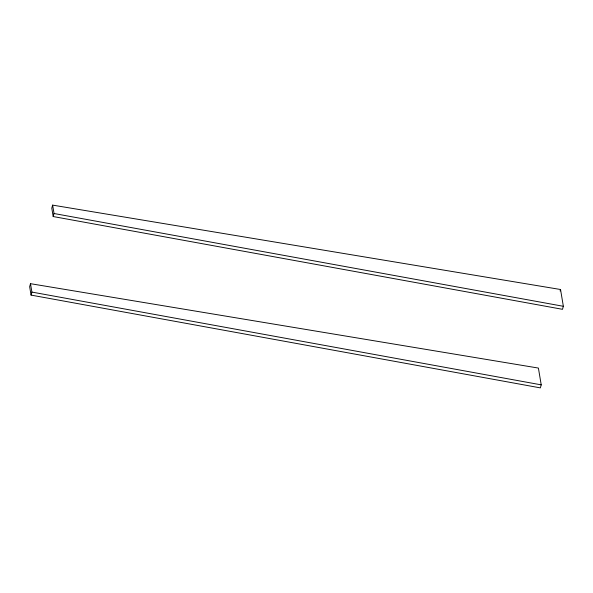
<?xml version="1.0" encoding="UTF-8"?>
<svg xmlns="http://www.w3.org/2000/svg" width="593" height="593" viewBox="0 0 593 593"><rect width="100%" height="100%" fill="white"/><g stroke="black" fill="none" stroke-linecap="round" stroke-linejoin="round"><path stroke-width="0.89" d="M30.502 283.684L29.65 286.708L31.058 295.099L540.371 387.881L541.216 384.857L538.407 368.068L30.502 283.684L31.903 292.082L31.058 295.099M52.629 205.119L51.784 208.143L53.185 216.541L562.498 309.316L563.35 306.292L560.541 289.503L52.629 205.119L54.037 213.517L53.185 216.541M560.111 291.015L560.541 289.503M54.037 213.517L563.35 306.292M31.903 292.082L541.216 384.857"/></g></svg>
